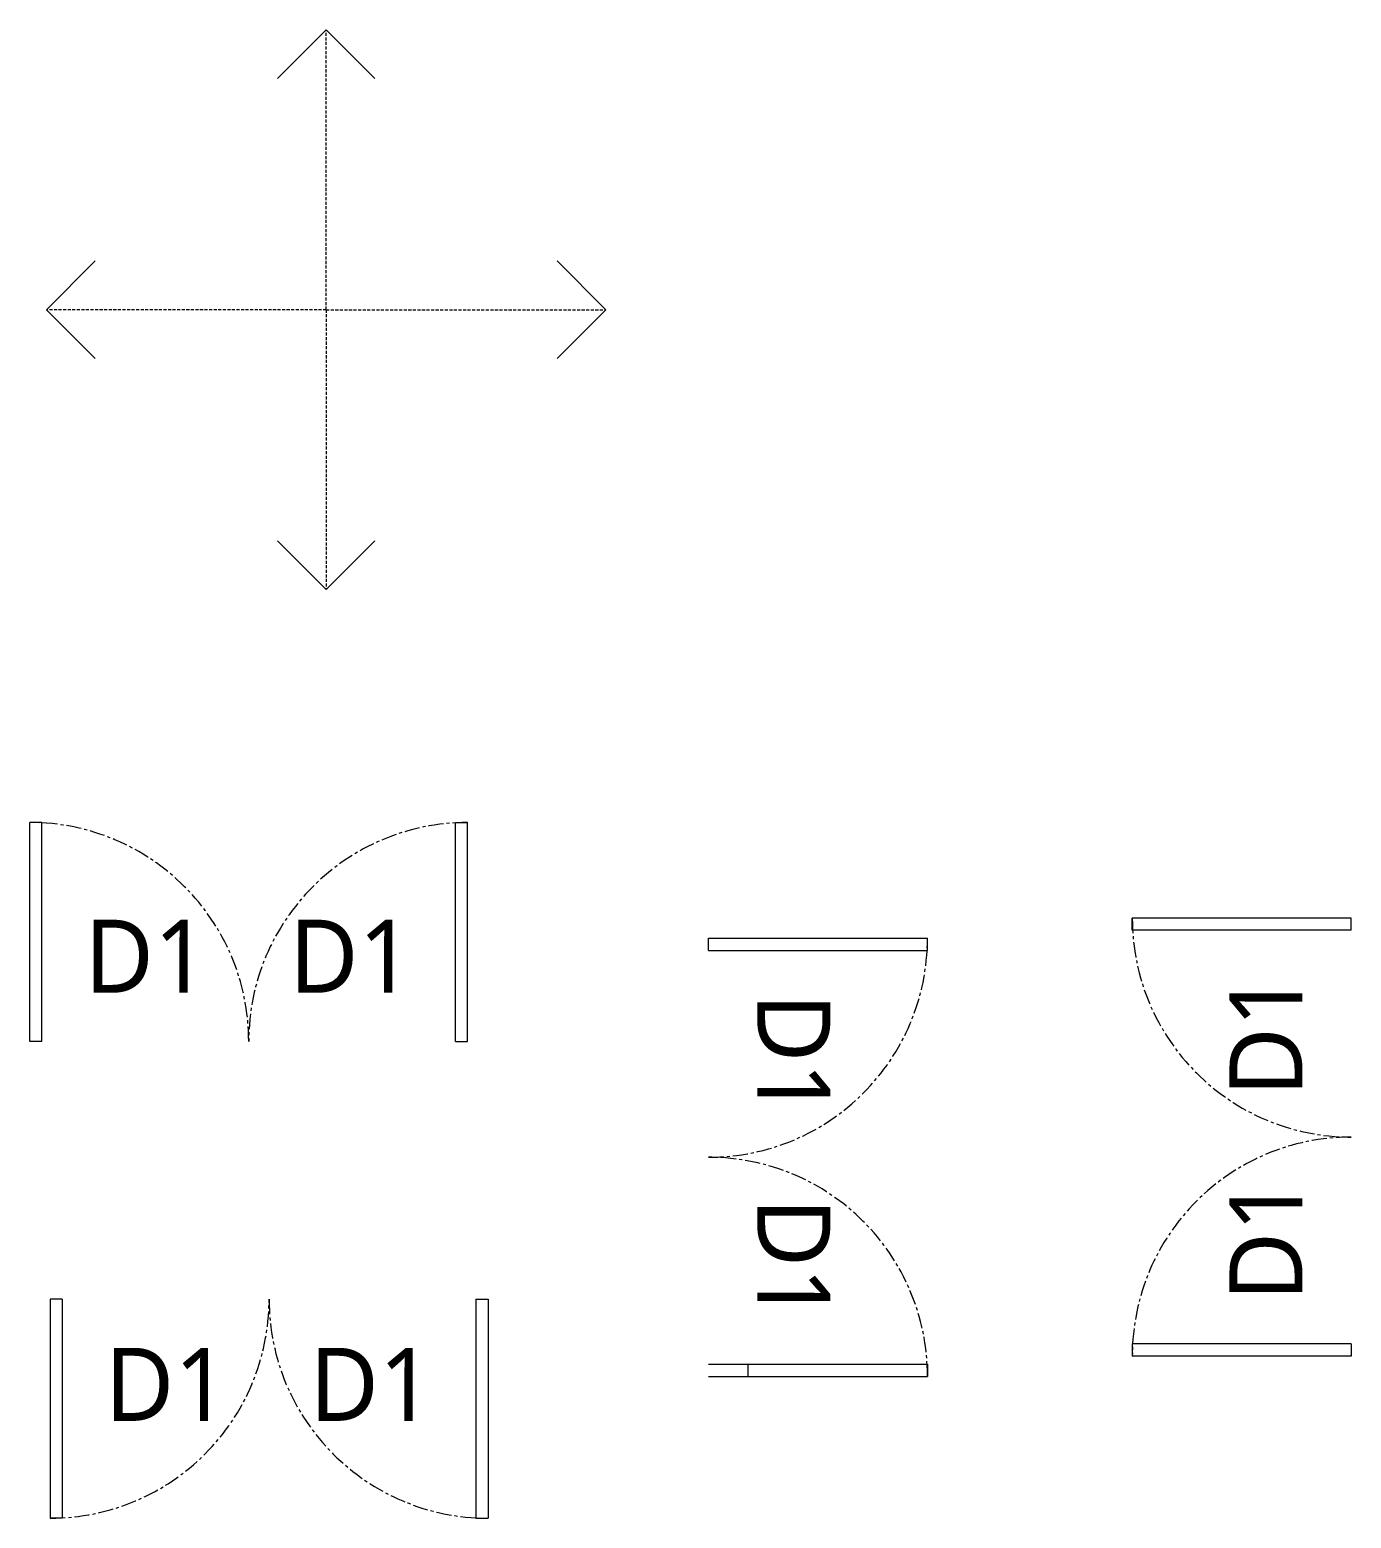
# Model space of a CAD drawing. Header units: feet. Extents: x -21713 to -20583, y -11834 to -10950.
# Drawn here: x -21152.6 to -20935.3, y -11348.6 to -11104 of the extents above; entities that cross this region are included whole.
import ezdxf

# ---------------------------------------------------------------- set-up
doc = ezdxf.new("R2010")
doc.units = ezdxf.units.FT
doc.header["$MEASUREMENT"] = 0
doc.linetypes.add('CENTERX2', pattern=[4, 2.5, -0.5, 0.5, -0.5])
doc.linetypes.add('DASHED', pattern=[0.75, 0.5, -0.25])
doc.layers.get('0').update_dxf_attribs({"color": 4, "linetype": 'CENTERX2', "lineweight": 5})
for name, color, linetype, lineweight in [('anno', 7, 'Continuous', 9), ('caveat', 1, 'Continuous', 5), ('wall', 7, 'Continuous', 9)]:
    doc.layers.add(name, color=color, linetype=linetype, lineweight=lineweight)
doc.styles.add('building', font='Roboto_Light.ttf')
doc.styles.add('ROMANS', font='ROMANS', dxfattribs={"height": 0.2})

# ---------------------------------------------------------------- blocks, each defined once
blk = doc.blocks.new('A$C8866910b')
for centre, start, end in [((560.09, 563.77), 0, 90), ((632.09, 563.77), 90, 180), ((777.37, 584.08), 180, 270), ((671.69, 580.76), 270, 0), ((777.37, 512.08), 90, 180), ((671.69, 508.76), 0, 90), ((563.44, 521.45), 270, 0), ((635.44, 521.45), 180, 270)]:
    blk.add_arc(centre, 36, start, end)
at = {"layer": 'caveat'}
for p, q in [((608.83, 730.05), (600.83, 722.05)), ((608.83, 730.05), (616.83, 722.05)), ((562.83, 684.05), (570.83, 692.05)), ((654.83, 684.05), (646.83, 692.05)), ((562.83, 684.05), (570.83, 676.05)), ((654.83, 684.05), (646.83, 676.05)), ((608.83, 638.05), (600.83, 646.05)), ((608.83, 638.05), (616.83, 646.05))]:
    blk.add_line(p, q, dxfattribs=at)
at = {"layer": 'caveat', "linetype": 'DASHED'}
for q in [(608.83, 730.05), (562.83, 684.05), (608.83, 638.05), (654.83, 684.05)]:
    blk.add_line((608.83, 684.05), q, dxfattribs=at)
at = {"layer": 'wall'}
for p, q in [((560.09, 563.77), (560.09, 599.77)), ((562.09, 599.77), (560.09, 599.77)), ((562.09, 563.77), (562.09, 599.77)), ((630.09, 563.77), (630.09, 599.77)), ((630.09, 599.77), (632.09, 599.77)), ((632.09, 563.77), (632.09, 599.77)), ((777.37, 584.08), (741.37, 584.08)), ((741.37, 582.08), (741.37, 584.08)), ((777.37, 582.08), (777.37, 584.08)), ((671.69, 580.76), (707.69, 580.76)), ((671.69, 578.76), (671.69, 580.76)), ((707.69, 578.76), (707.69, 580.76)), ((777.37, 582.08), (741.37, 582.08)), ((671.69, 578.76), (707.69, 578.76)), ((562.09, 563.77), (560.09, 563.77)), ((630.09, 563.77), (632.09, 563.77)), ((563.44, 521.45), (563.44, 485.45)), ((565.44, 521.45), (563.44, 521.45)), ((565.44, 521.45), (565.44, 485.45)), ((633.44, 521.45), (633.44, 485.45)), ((633.44, 521.45), (635.44, 521.45)), ((635.44, 521.45), (635.44, 485.45)), ((777.37, 514.08), (741.37, 514.08)), ((741.37, 514.08), (741.37, 512.08)), ((777.37, 514.08), (777.37, 512.08)), ((777.37, 512.08), (741.37, 512.08)), ((671.69, 510.76), (707.69, 510.76)), ((678.13, 510.76), (678.13, 508.76)), ((707.69, 510.76), (707.69, 508.76)), ((671.69, 508.76), (707.69, 508.76)), ((565.44, 485.45), (563.44, 485.45)), ((633.44, 485.45), (635.44, 485.45))]:
    blk.add_line(p, q, dxfattribs=at)
at = {"layer": 'anno', "char_height": 12, "style": 'building'}
for insert, attachment_point in [((569.09, 583.79), 1), ((623.09, 583.79), 3), ((572.44, 501.43), 7), ((626.44, 501.43), 9)]:
    blk.add_mtext_dynamic_manual_height_columns('D1', width=15.398, gutter_width=1, heights=[0], dxfattribs=dict(at, insert=insert, attachment_point=attachment_point))
for insert, attachment_point, rotation in [((691.71, 571.76), 1, 270), ((757.35, 575.08), 3, 90), ((691.71, 517.76), 3, 270), ((757.35, 521.08), 1, 90)]:
    blk.add_mtext_dynamic_manual_height_columns('D1', width=15.398, gutter_width=1, heights=[0], dxfattribs=dict(at, insert=insert, attachment_point=attachment_point, rotation=rotation))
at = {"layer": 'anno', "linetype": 'Continuous', "style": 'ROMANS', "width": 0.8}
for tag, p in [('FINISHFLOOR', (624.63, 866.41)), ('100\'-0"', (624.63, 866.26)), ('FINISHFLOOR', (639.72, 866.39)), ('100\'-0"', (639.72, 866.24)), ('FINISHFLOOR', (624.54, 861.91)), ('100\'-0"', (624.54, 861.76)), ('FINISHFLOOR', (639.66, 861.88)), ('100\'-0"', (639.66, 861.73))]:
    blk.add_attdef(tag, p, '', height=0.0781, dxfattribs=at)

msp = doc.modelspace()

# ---------------------------------------------------------------- block references
msp.add_blockref('A$C8866910b', (-21712.67, -11834.01))

doc.saveas('drawing.dxf')
